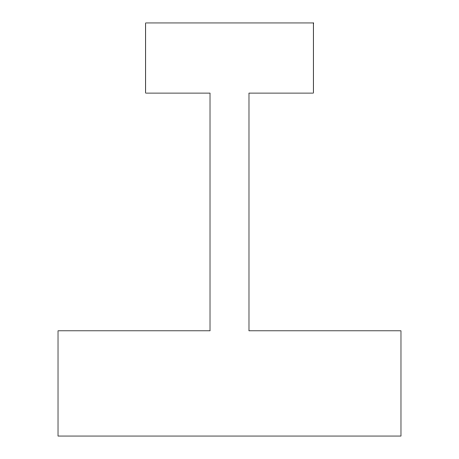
<?xml version="1.0" encoding="UTF-8"?>
<svg xmlns="http://www.w3.org/2000/svg" width="459" height="459" viewBox="0 0 459 459"><rect width="100%" height="100%" fill="white"/><g stroke="black" fill="none" stroke-linecap="round" stroke-linejoin="round"><path stroke-width="0.69" d="M313.29 22.95L145.71 22.95L145.71 93.097L210.015 93.097L210.015 330.824L58.023 330.824L58.023 436.05L400.977 436.05L400.977 330.824L248.985 330.824L248.985 93.097L313.29 93.097L313.29 22.95"/></g></svg>
